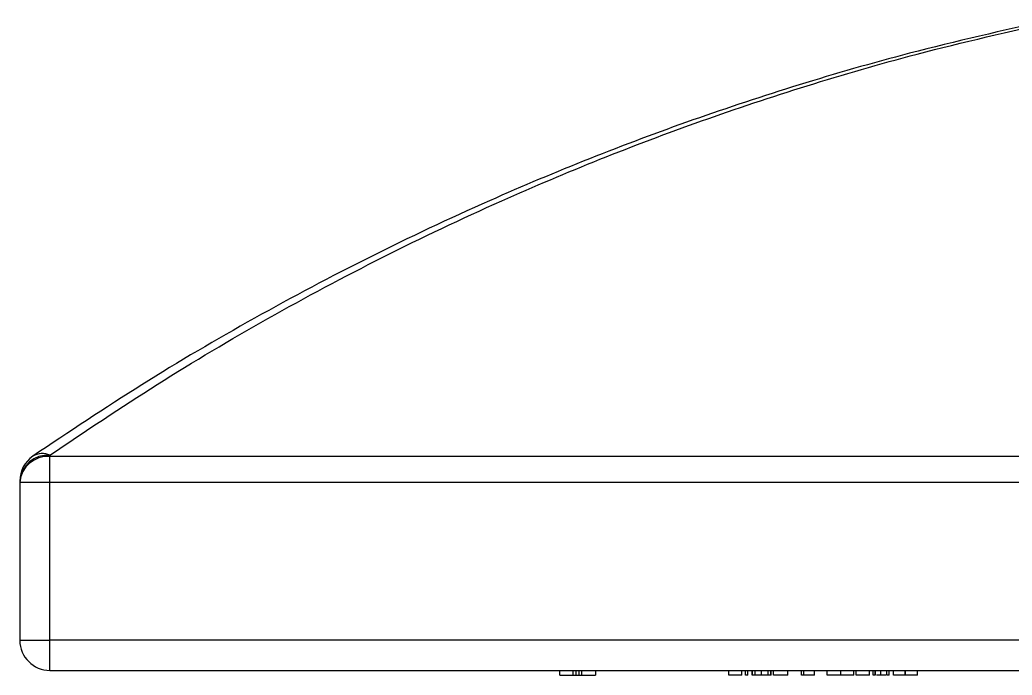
# Model space of a CAD drawing. Header units: millimetres. Extents: x -69706 to 52883, y -6882 to 68885.
# Drawn here: x 5807.2 to 5890.8, y 61153.3 to 61208.5 of the extents above; entities that cross this region are included whole.
import ezdxf

# ---------------------------------------------------------------- set-up
doc = ezdxf.new("R2010")
doc.units = ezdxf.units.MM
doc.layers.add('B2F-H-EQ-P-T20001$0$M-HVAC-EQPM', color=134, linetype='Continuous')

# ---------------------------------------------------------------- blocks, each defined once
blk = doc.blocks.new('B2F-H-EQ-P-T20001$0$CH-B2C-05、09-1000RT_20201019')
at = {"color": 0, "linetype": 'Continuous', "lineweight": 25}
for p, q in [((1895.117, -269.472), (1895.117, -269.368)), ((1895.117, -271.648), (1895.117, -269.472)), ((2415.337, -269.472), (1895.117, -269.472)), ((1892.577, -271.545), (1892.577, -271.648)), ((1892.577, -271.648), (1892.577, -284.975)), ((1892.577, -271.648), (1895.117, -271.648)), ((1895.117, -271.648), (2415.337, -271.648)), ((1895.117, -284.975), (1895.117, -271.648)), ((1892.577, -284.975), (1895.117, -284.975)), ((1895.117, -287.515), (1895.117, -284.975)), ((2415.337, -284.975), (1895.117, -284.975)), ((1895.117, -287.515), (2415.337, -287.515)), ((1938.081, -287.912), (1938.081, -287.515)), ((1939.213, -287.912), (1939.213, -287.515)), ((1939.454, -287.912), (1939.454, -287.515)), ((1939.708, -287.912), (1939.708, -287.515)), ((1939.948, -287.912), (1939.948, -287.515)), ((1941.081, -287.515), (1941.081, -287.912)), ((1952.327, -287.912), (1952.327, -287.515)), ((1953.44, -287.912), (1953.44, -287.515)), ((1953.739, -287.912), (1953.739, -287.515)), ((1953.929, -287.912), (1953.929, -287.515)), ((1954.295, -287.912), (1954.295, -287.515)), ((1954.322, -287.912), (1954.322, -287.515)), ((1954.541, -287.912), (1954.541, -287.515)), ((1955.095, -287.912), (1955.095, -287.515)), ((1955.65, -287.912), (1955.65, -287.515)), ((1955.869, -287.912), (1955.869, -287.515)), ((1955.896, -287.912), (1955.896, -287.515)), ((1956.1, -287.912), (1956.1, -287.515)), ((1957.294, -287.912), (1957.294, -287.515)), ((1958.461, -287.912), (1958.461, -287.515)), ((1958.661, -287.912), (1958.661, -287.515)), ((1959.546, -287.912), (1959.546, -287.515)), ((1960.631, -287.912), (1960.631, -287.515)), ((1961.758, -287.912), (1961.758, -287.515)), ((1962.857, -287.912), (1962.857, -287.515)), ((1963.074, -287.912), (1963.074, -287.515)), ((1964.186, -287.912), (1964.186, -287.515)), ((1964.485, -287.912), (1964.485, -287.515)), ((1964.675, -287.912), (1964.675, -287.515)), ((1964.696, -287.912), (1964.696, -287.515)), ((1965.153, -287.912), (1965.153, -287.515)), ((1965.643, -287.912), (1965.643, -287.515)), ((1965.652, -287.912), (1965.652, -287.515)), ((1965.842, -287.912), (1965.842, -287.515)), ((1966.222, -287.912), (1966.222, -287.515)), ((1967.199, -287.912), (1967.199, -287.515)), ((1967.226, -287.912), (1967.226, -287.515)), ((1968.23, -287.912), (1968.23, -287.515)), ((1938.081, -287.912), (1939.213, -287.912)), ((1939.213, -287.912), (1939.454, -287.912)), ((1939.454, -287.912), (1939.708, -287.912)), ((1939.708, -287.912), (1939.948, -287.912)), ((1939.948, -287.912), (1941.081, -287.912)), ((1953.44, -287.912), (1952.327, -287.912)), ((1953.929, -287.912), (1953.739, -287.912)), ((1954.322, -287.912), (1954.295, -287.912)), ((1954.541, -287.912), (1954.322, -287.912)), ((1955.095, -287.912), (1954.541, -287.912)), ((1955.65, -287.912), (1955.095, -287.912)), ((1955.869, -287.912), (1955.65, -287.912)), ((1955.896, -287.912), (1955.869, -287.912)), ((1957.294, -287.912), (1956.1, -287.912)), ((1958.661, -287.912), (1958.461, -287.912)), ((1959.546, -287.912), (1958.661, -287.912)), ((1964.186, -287.912), (1963.074, -287.912)), ((1964.675, -287.912), (1964.485, -287.912)), ((1965.842, -287.912), (1965.652, -287.912)), ((1967.199, -287.912), (1966.222, -287.912)), ((1967.226, -287.912), (1967.199, -287.912)), ((1968.23, -287.912), (1967.226, -287.912))]:
    blk.add_line(p, q, dxfattribs=at)
for centre, radius, start, end in [((1894.477, -270.766), 1.538, 65.39934, 121.37914), ((1894.948, -271.742), 2.38, 85.93703, 175.25935), ((1895.117, -271.545), 2.54, 124.56995, 180), ((1894.948, -271.845), 2.379, 85.92156, 175.25002), ((1895.117, -284.975), 2.54, 180, 270)]:
    blk.add_arc(centre, radius, start, end, dxfattribs=at)
for points, knots in [([(1979.467, -232.668), (1975.451, -233.575), (1968.14, -235.225), (1958.2, -238.109), (1949.23, -241.07), (1940.552, -244.329), (1931.467, -248.148), (1922.033, -252.595), (1912.285, -257.772), (1902.803, -263.342), (1896.718, -267.416), (1893.676, -269.453)], [0, 0, 0, 0, 0.119241, 0.217119, 0.31501, 0.413602, 0.5122, 0.633842, 0.755488, 0.877743, 1, 1, 1, 1]), ([(1895.117, -269.368), (1898.111, -267.35), (1904.099, -263.315), (1913.459, -257.775), (1923.117, -252.61), (1932.464, -248.174), (1941.428, -244.38), (1949.989, -241.141), (1958.88, -238.182), (1968.753, -235.297), (1976.015, -233.648), (1979.988, -232.745)], [0, 0, 0, 0, 0.121775, 0.243551, 0.365912, 0.48827, 0.586163, 0.68405, 0.782547, 0.881031, 1, 1, 1, 1]), ([(1961.758, -287.912), (1961.592, -287.912), (1961.26, -287.912), (1960.889, -287.912), (1960.664, -287.912), (1960.642, -287.912), (1960.631, -287.912)], [0, 0, 0, 0, 0.279781, 0.559394, 0.77958, 1, 1, 1, 1]), ([(1962.857, -287.912), (1962.837, -287.912), (1962.798, -287.912), (1962.508, -287.912), (1962.143, -287.912), (1961.886, -287.912), (1961.758, -287.912)], [0, 0, 0, 0, 0.279746, 0.559327, 0.779713, 1, 1, 1, 1]), ([(1965.153, -287.912), (1965.095, -287.912), (1964.979, -287.912), (1964.842, -287.912), (1964.787, -287.912), (1964.766, -287.912)], [0, 0, 0, 0, 0.381334, 0.762499, 1, 1, 1, 1]), ([(1965.577, -287.912), (1965.536, -287.912), (1965.427, -287.912), (1965.258, -287.912), (1965.153, -287.912)], [0, 0, 0, 0, 0.376704, 1, 1, 1, 1])]:
    blk.add_open_spline(points, degree=3, knots=knots, dxfattribs=at)

msp = doc.modelspace()

# ---------------------------------------------------------------- block references
at = {"layer": 'B2F-H-EQ-P-T20001$0$M-HVAC-EQPM'}
msp.add_blockref('B2F-H-EQ-P-T20001$0$CH-B2C-05、09-1000RT_20201019', (3914.631, 61441.218, 8.109), dxfattribs=at)

doc.saveas('drawing.dxf')
